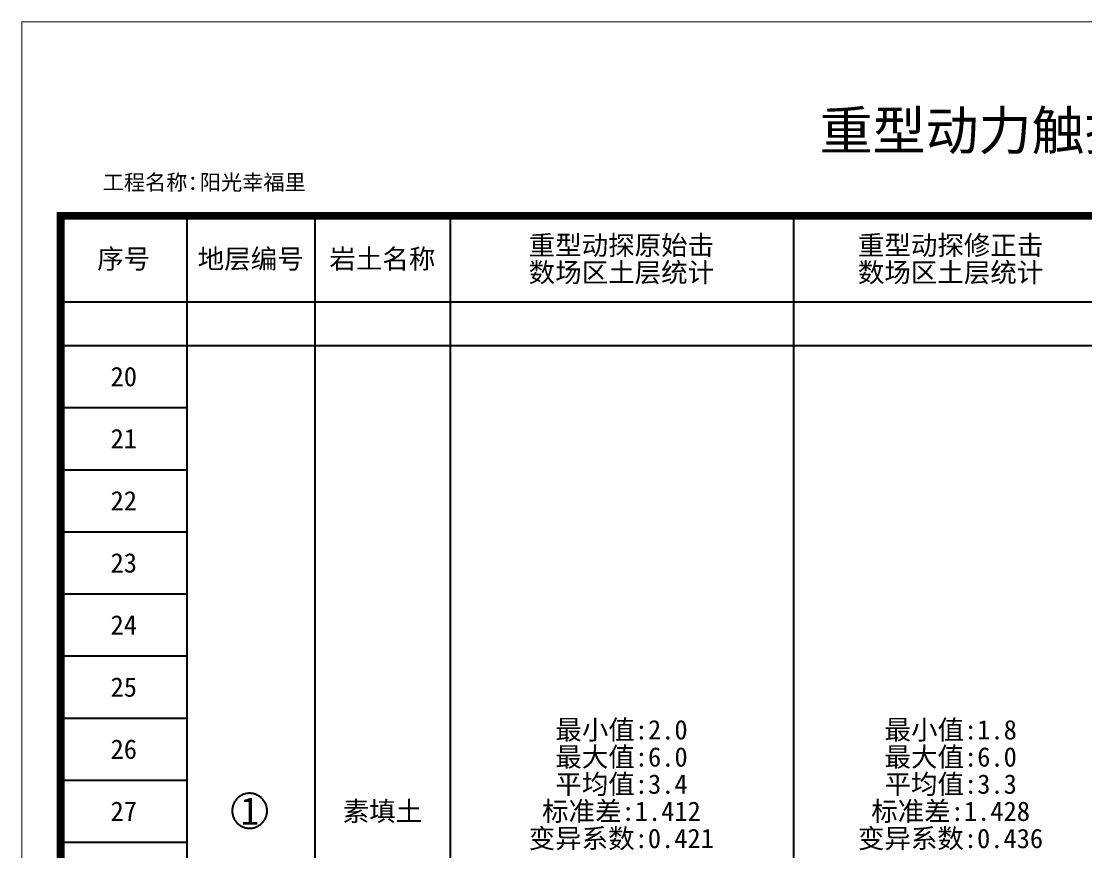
# Model space of a CAD drawing. Header units: millimetres. Extents: x 1134 to 2045, y 653 to 863.
# Drawn here: x 1440.6 to 1577.7, y 756 to 863 of the extents above; entities that cross this region are included whole.
import ezdxf
from ezdxf.enums import TextEntityAlignment as Align

# ---------------------------------------------------------------- set-up
doc = ezdxf.new("R2010")
doc.units = ezdxf.units.MM
doc.layers.add('ZZT_TC', color=7, linetype='Continuous')
doc.layers.add('不打印', color=7, linetype='Continuous', plot=False)
doc.styles.add('成果图图块', font='simfang_0.ttf', dxfattribs={"height": 2.5})
doc.styles.add('成果图模板', font='simfang_0.ttf')
doc.styles.add('成果表转DWG表体', font='simfang_0.ttf', dxfattribs={"height": 2.5})

# ---------------------------------------------------------------- blocks, each defined once
blk = doc.blocks.new('DCBH-1--1')
at = {"layer": 'ZZT_TC', "color": 7}
blk.add_polyline3d([(-0.19, 2.31, 0), (-0.3, 2.31, 0), (-0.41, 2.3, 0), (-0.52, 2.29, 0), (-0.63, 2.27, 0), (-0.73, 2.24, 0), (-0.84, 2.21, 0), (-0.95, 2.18, 0), (-1.05, 2.14, 0), (-1.15, 2.09, 0), (-1.25, 2.04, 0), (-1.35, 1.99, 0), (-1.44, 1.93, 0), (-1.53, 1.87, 0), (-1.62, 1.8, 0), (-1.7, 1.73, 0), (-1.78, 1.65, 0), (-1.86, 1.57, 0), (-1.93, 1.49, 0), (-2, 1.4, 0), (-2.06, 1.31, 0), (-2.12, 1.22, 0), (-2.17, 1.12, 0), (-2.22, 1.02, 0), (-2.27, 0.92, 0), (-2.31, 0.82, 0), (-2.34, 0.71, 0), (-2.37, 0.61, 0), (-2.4, 0.5, 0), (-2.41, 0.39, 0), (-2.43, 0.28, 0), (-2.44, 0.17, 0), (-2.44, 0.06, 0), (-2.44, -0.05, 0), (-2.43, -0.16, 0), (-2.41, -0.27, 0), (-2.4, -0.38, 0), (-2.37, -0.49, 0), (-2.34, -0.6, 0), (-2.31, -0.7, 0), (-2.27, -0.8, 0), (-2.22, -0.9, 0), (-2.17, -1, 0), (-2.12, -1.1, 0), (-2.06, -1.19, 0), (-2, -1.28, 0), (-1.93, -1.37, 0), (-1.86, -1.45, 0), (-1.78, -1.53, 0), (-1.7, -1.61, 0), (-1.62, -1.68, 0), (-1.53, -1.75, 0), (-1.44, -1.81, 0), (-1.35, -1.87, 0), (-1.25, -1.93, 0), (-1.15, -1.98, 0), (-1.05, -2.02, 0), (-0.95, -2.06, 0), (-0.84, -2.1, 0), (-0.73, -2.13, 0), (-0.63, -2.15, 0), (-0.52, -2.17, 0), (-0.41, -2.18, 0), (-0.3, -2.19, 0), (-0.19, -2.19, 0), (-0.08, -2.19, 0), (0.03, -2.18, 0), (0.14, -2.17, 0), (0.25, -2.15, 0), (0.36, -2.13, 0), (0.47, -2.1, 0), (0.57, -2.06, 0), (0.67, -2.02, 0), (0.77, -1.98, 0), (0.87, -1.93, 0), (0.97, -1.87, 0), (1.06, -1.81, 0), (1.15, -1.75, 0), (1.24, -1.68, 0), (1.32, -1.61, 0), (1.4, -1.53, 0), (1.48, -1.45, 0), (1.55, -1.37, 0), (1.62, -1.28, 0), (1.68, -1.19, 0), (1.74, -1.1, 0), (1.8, -1, 0), (1.85, -0.9, 0), (1.89, -0.8, 0), (1.93, -0.7, 0), (1.97, -0.6, 0), (2, -0.49, 0), (2.02, -0.38, 0), (2.04, -0.27, 0), (2.05, -0.16, 0), (2.06, -0.05, 0), (2.06, 0.06, 0), (2.06, 0.17, 0), (2.05, 0.28, 0), (2.04, 0.39, 0), (2.02, 0.5, 0), (2, 0.61, 0), (1.97, 0.71, 0), (1.93, 0.82, 0), (1.89, 0.92, 0), (1.85, 1.02, 0), (1.8, 1.12, 0), (1.74, 1.22, 0), (1.68, 1.31, 0), (1.62, 1.4, 0), (1.55, 1.49, 0), (1.48, 1.57, 0), (1.4, 1.65, 0), (1.32, 1.73, 0), (1.24, 1.8, 0), (1.15, 1.87, 0), (1.06, 1.93, 0), (0.97, 1.99, 0), (0.87, 2.04, 0), (0.77, 2.09, 0), (0.67, 2.14, 0), (0.57, 2.18, 0), (0.47, 2.21, 0), (0.36, 2.24, 0), (0.25, 2.27, 0), (0.14, 2.29, 0), (0.03, 2.3, 0), (-0.08, 2.31, 0), (-0.19, 2.31, 0)], dxfattribs=at)
at = {"style": '成果图图块'}
blk.add_text('1', height=3.57, dxfattribs=at).set_placement((-0.16, -1.74), align=Align.CENTER)
blk = doc.blocks.new('动探试验统计表图框模板（昇龙3）.dwg1', base_point=(5, 185))
at = {"const_width": 1}
blk.add_lwpolyline([(5, 185), (5, 5), (292, 5), (292, 185), (5, 185), (5, 5)], dxfattribs=at)
at = {"layer": '不打印', "const_width": 0.15}
blk.add_lwpolyline([(0, 210), (0, 0), (297, 0), (297, 210), (0, 210)], dxfattribs=at)
at = {"style": '成果图模板'}
blk.add_text('重型动力触探试验统计表', height=5, dxfattribs=at).set_placement((140.21, 193.5), align=Align.CENTER)
for s, p in [('工程名称：', (10.41, 188.33)), ('阳光幸福里', (22.91, 188.33))]:
    blk.add_text(s, height=2, dxfattribs=at).set_placement(p)

msp = doc.modelspace()

# ---------------------------------------------------------------- linework, layer by layer
at = {"color": 0}
for p, q in [((1461.97, 821.19), (1478.46, 821.19)), ((1461.97, 701.19), (1461.97, 821.19)), ((1478.46, 701.19), (1478.46, 821.19))]:
    msp.add_line(p, q, dxfattribs=at)
for points in [[(1445.7, 837.88), (1461.97, 837.88)], [(1445.7, 826.83), (1445.7, 837.88)], [(1461.97, 826.83), (1461.97, 837.88)], [(1461.97, 837.88), (1478.46, 837.88)], [(1461.97, 826.83), (1461.97, 837.88)], [(1478.46, 826.83), (1478.46, 837.88)], [(1478.46, 837.88), (1495.87, 837.88)], [(1478.46, 826.83), (1478.46, 837.88)], [(1495.87, 826.83), (1495.87, 837.88)], [(1495.87, 837.88), (1540.08, 837.88)], [(1495.87, 826.83), (1495.87, 837.88)], [(1540.08, 826.83), (1540.08, 837.88)], [(1540.08, 837.88), (1580.63, 837.88)], [(1540.08, 826.83), (1540.08, 837.88)], [(1445.7, 826.83), (1461.97, 826.83)], [(1445.7, 826.83), (1461.97, 826.83)], [(1445.7, 821.19), (1445.7, 826.83)], [(1461.97, 826.83), (1478.46, 826.83)], [(1461.97, 821.19), (1461.97, 826.83)], [(1461.97, 826.83), (1478.46, 826.83)], [(1461.97, 821.19), (1461.97, 826.83)], [(1478.46, 826.83), (1495.87, 826.83)], [(1478.46, 821.19), (1478.46, 826.83)], [(1478.46, 826.83), (1495.87, 826.83)], [(1478.46, 821.19), (1478.46, 826.83)], [(1495.87, 826.83), (1540.08, 826.83)], [(1495.87, 821.19), (1495.87, 826.83)], [(1495.87, 826.83), (1540.08, 826.83)], [(1495.87, 821.19), (1495.87, 826.83)], [(1540.08, 826.83), (1580.63, 826.83)], [(1540.08, 821.19), (1540.08, 826.83)], [(1540.08, 826.83), (1580.63, 826.83)], [(1540.08, 821.19), (1540.08, 826.83)], [(1445.7, 821.19), (1461.97, 821.19)], [(1445.7, 821.19), (1461.97, 821.19)], [(1445.7, 813.19), (1445.7, 821.19)], [(1461.97, 821.19), (1478.46, 821.19)], [(1461.97, 813.19), (1461.97, 821.19)], [(1478.46, 821.19), (1495.87, 821.19)], [(1478.46, 821.19), (1495.87, 821.19)], [(1478.46, 701.19), (1478.46, 821.19)], [(1495.87, 821.19), (1540.08, 821.19)], [(1495.87, 701.19), (1495.87, 821.19)], [(1495.87, 821.19), (1540.08, 821.19)], [(1495.87, 701.19), (1495.87, 821.19)], [(1540.08, 821.19), (1580.63, 821.19)], [(1540.08, 701.19), (1540.08, 821.19)], [(1540.08, 821.19), (1580.63, 821.19)], [(1540.08, 701.19), (1540.08, 821.19)], [(1445.7, 813.19), (1461.97, 813.19)], [(1445.7, 813.19), (1461.97, 813.19)], [(1445.7, 805.19), (1445.7, 813.19)], [(1461.97, 805.19), (1461.97, 813.19)], [(1445.7, 805.19), (1461.97, 805.19)], [(1445.7, 805.19), (1461.97, 805.19)], [(1445.7, 797.19), (1445.7, 805.19)], [(1461.97, 797.19), (1461.97, 805.19)], [(1445.7, 797.19), (1461.97, 797.19)], [(1445.7, 797.19), (1461.97, 797.19)], [(1445.7, 789.19), (1445.7, 797.19)], [(1461.97, 789.19), (1461.97, 797.19)], [(1445.7, 789.19), (1461.97, 789.19)], [(1445.7, 789.19), (1461.97, 789.19)], [(1445.7, 781.19), (1445.7, 789.19)], [(1461.97, 781.19), (1461.97, 789.19)], [(1445.7, 781.19), (1461.97, 781.19)], [(1445.7, 781.19), (1461.97, 781.19)], [(1445.7, 773.19), (1445.7, 781.19)], [(1461.97, 773.19), (1461.97, 781.19)], [(1445.7, 773.19), (1461.97, 773.19)], [(1445.7, 773.19), (1461.97, 773.19)], [(1445.7, 765.19), (1445.7, 773.19)], [(1461.97, 765.19), (1461.97, 773.19)], [(1445.7, 765.19), (1461.97, 765.19)], [(1445.7, 765.19), (1461.97, 765.19)], [(1445.7, 757.19), (1445.7, 765.19)], [(1461.97, 757.19), (1461.97, 765.19)], [(1445.7, 757.19), (1461.97, 757.19)], [(1445.7, 757.19), (1461.97, 757.19)], [(1445.7, 749.19), (1445.7, 757.19)], [(1461.97, 749.19), (1461.97, 757.19)]]:
    msp.add_lwpolyline(points, dxfattribs=at)

# ---------------------------------------------------------------- block references
for name, p in [('动探试验统计表图框模板（昇龙3）.dwg1', (1445.7, 837.88)), ('DCBH-1--1', (1470.21, 761.19))]:
    msp.add_blockref(name, p)

# ---------------------------------------------------------------- texts
at = {"color": 0, "style": '成果表转DWG表体'}
for s, p in [('重型动探原始击', (1505.95, 832.85)), ('重型动探修正击', (1548.33, 832.85)), ('序号', (1450.4, 831.1)), ('地层编号', (1463.34, 831.1)), ('岩土名称', (1480.29, 831.1)), ('数场区土层统计', (1505.95, 829.35)), ('数场区土层统计', (1548.33, 829.35)), ('20', (1452.12, 815.94)), ('21', (1452.12, 807.94)), ('22', (1452.12, 799.94)), ('23', (1452.12, 791.94)), ('24', (1452.12, 783.94)), ('25', (1452.12, 775.94)), ('最小值:2.0', (1509.38, 770.44)), ('最小值:1.8', (1551.76, 770.44)), ('26', (1452.12, 767.94)), ('最大值:6.0', (1509.38, 766.94)), ('最大值:6.0', (1551.76, 766.94)), ('平均值:3.4', (1509.38, 763.44)), ('平均值:3.3', (1551.76, 763.44)), ('27', (1452.12, 759.94)), ('素填土', (1482.01, 759.94)), ('标准差:1.412', (1507.67, 759.94)), ('标准差:1.428', (1550.05, 759.94)), ('变异系数:0.421', (1505.95, 756.44)), ('变异系数:0.436', (1548.33, 756.44))]:
    msp.add_text(s, height=2.5, dxfattribs=at).set_placement(p)

doc.saveas('drawing.dxf')
